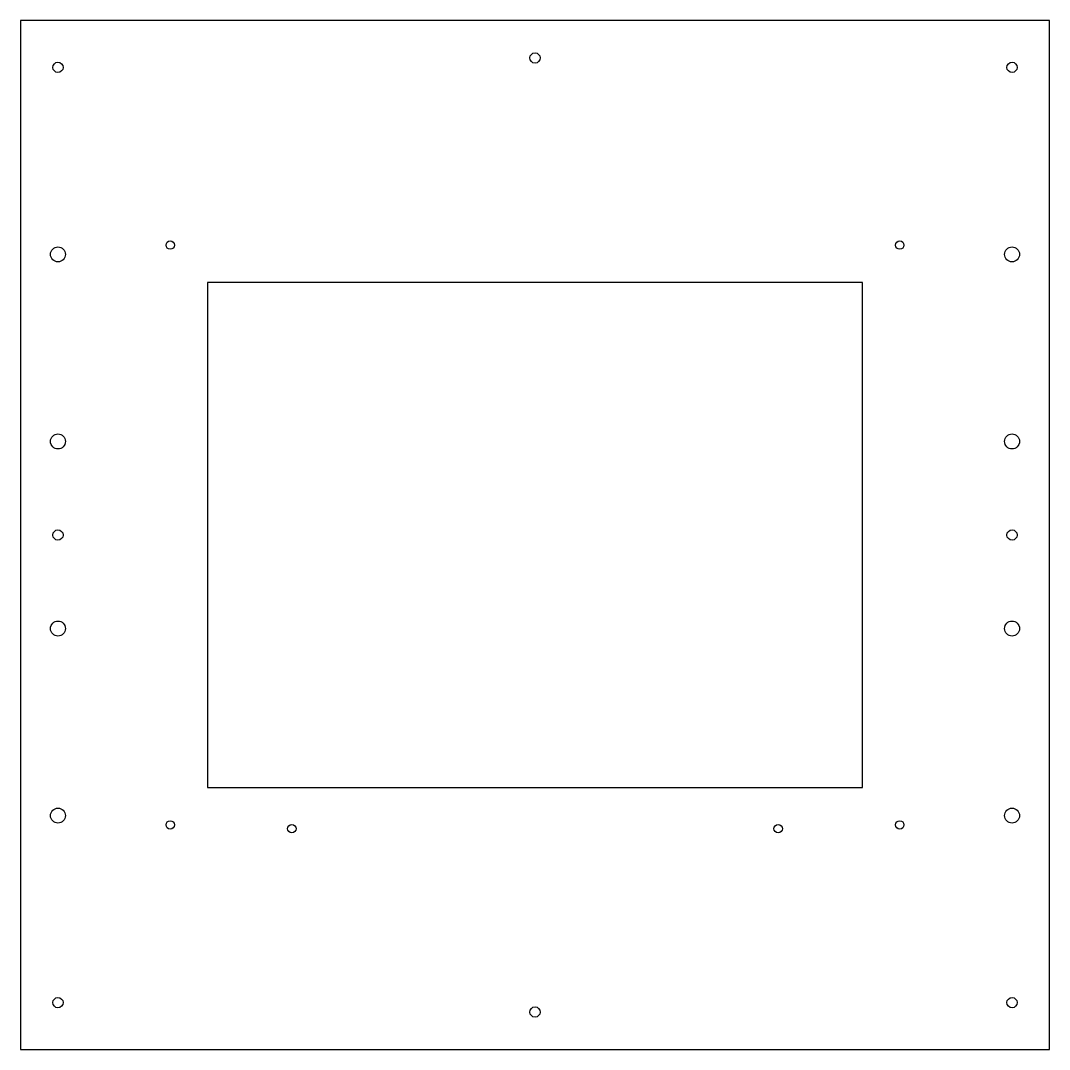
# Model space of a CAD drawing. Header units: millimetres. Extents: x 0 to 550, y 0 to 550.
import ezdxf

# ---------------------------------------------------------------- set-up
doc = ezdxf.new("R2010")
doc.units = ezdxf.units.MM

msp = doc.modelspace()

# ---------------------------------------------------------------- linework, layer by layer
at = {"layer": 'DRILL'}
for centre, radius in [((275, 530), 2.75), ((20, 525), 2.75), ((530, 525), 2.75), ((20, 425), 4), ((80, 430), 2.25), ((470, 430), 2.25), ((530, 425), 4), ((20, 325), 4), ((530, 325), 4), ((20, 275), 2.75), ((530, 275), 2.75), ((20, 225), 4), ((530, 225), 4), ((20, 125), 4), ((530, 125), 4), ((80, 120), 2.25), ((470, 120), 2.25), ((145, 118), 2.25), ((405, 118), 2.25), ((20, 25), 2.75), ((530, 25), 2.75), ((275, 20), 2.75)]:
    msp.add_circle(centre, radius, dxfattribs=at)
at = {"layer": 'OUTLINE'}
for p, q in [((550, 550), (0, 550)), ((0, 550), (0, 0)), ((550, 0), (550, 550)), ((450, 410), (100, 410)), ((100, 410), (100, 140)), ((450, 140), (450, 410)), ((100, 140), (450, 140)), ((0, 0), (550, 0))]:
    msp.add_line(p, q, dxfattribs=at)

doc.saveas('drawing.dxf')
